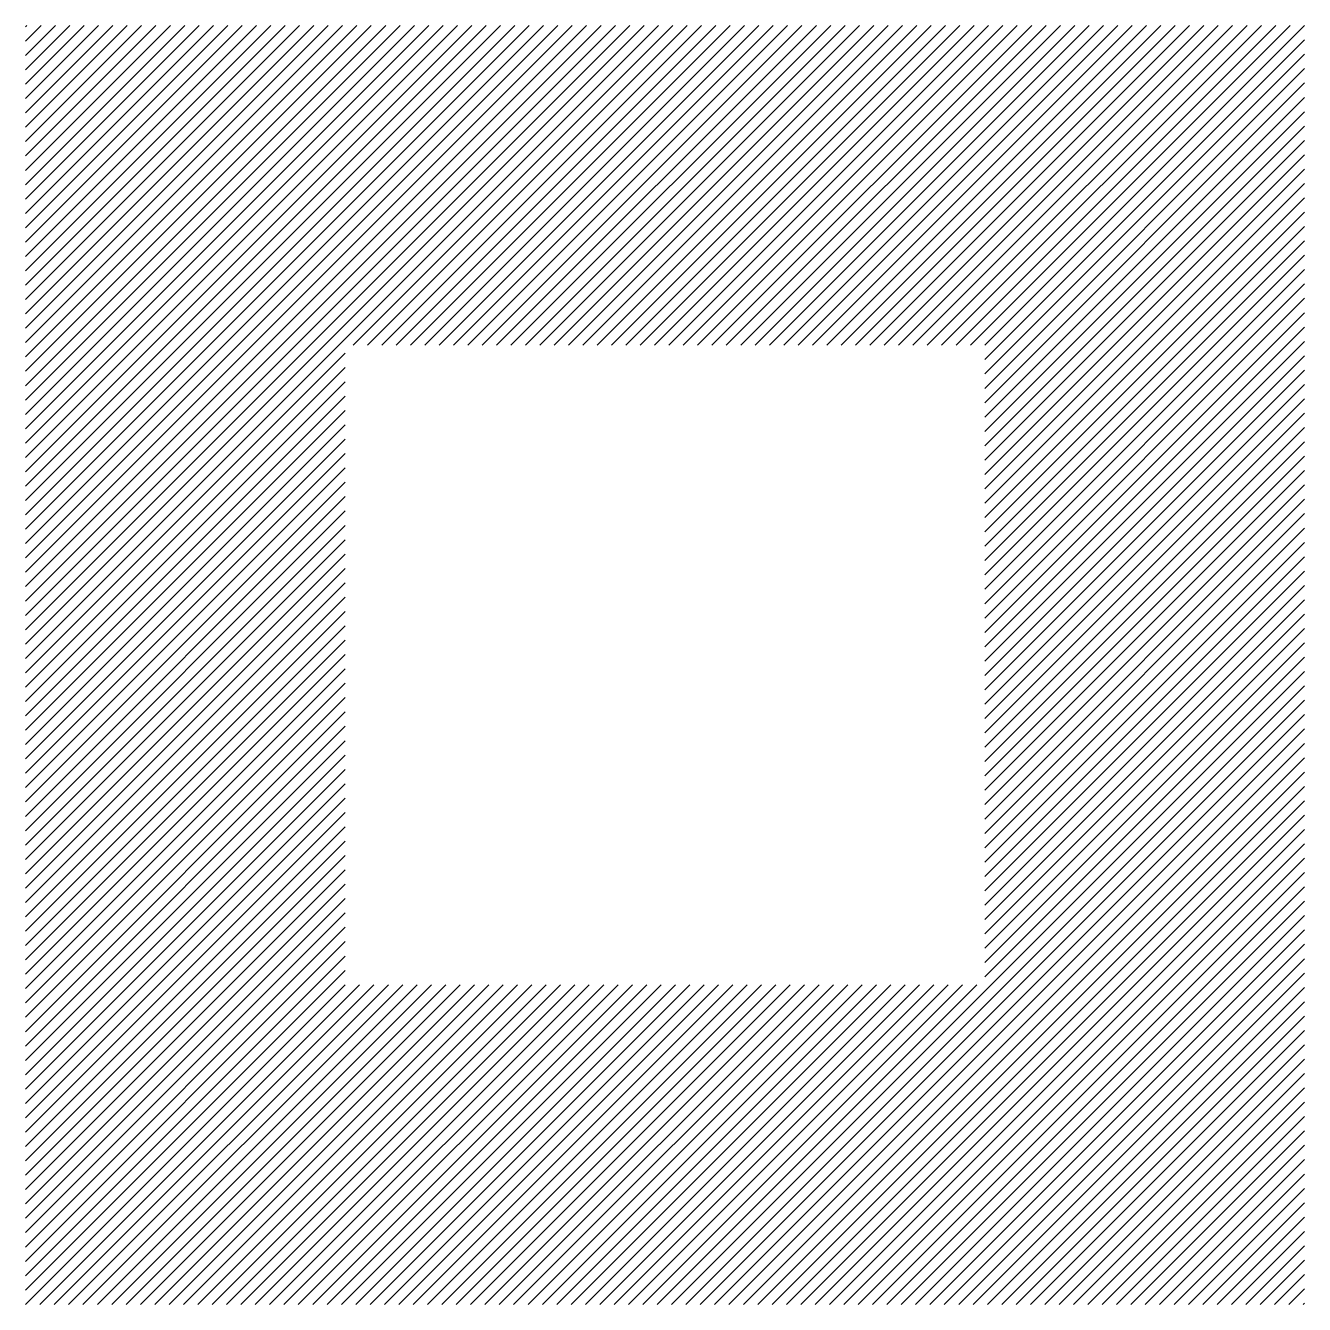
# Model space of a CAD drawing. Header units: metres. Extents: x 0 to 400, y 0 to 400.
import ezdxf

# ---------------------------------------------------------------- set-up
doc = ezdxf.new("R2010")
doc.units = ezdxf.units.M

msp = doc.modelspace()

# ---------------------------------------------------------------- hatches: boundary and pattern name
h = msp.add_hatch()
h.set_pattern_fill('PAISLEY')
h.set_pattern_definition([(45, (0, 0), (-2.245064, 2.245064), [])])
h.paths.add_polyline_path([(0, 0), (400, 0), (400, 400), (0, 400)])
h.paths.add_polyline_path([(100, 100), (300, 100), (300, 300), (100, 300)])

doc.saveas('drawing.dxf')
